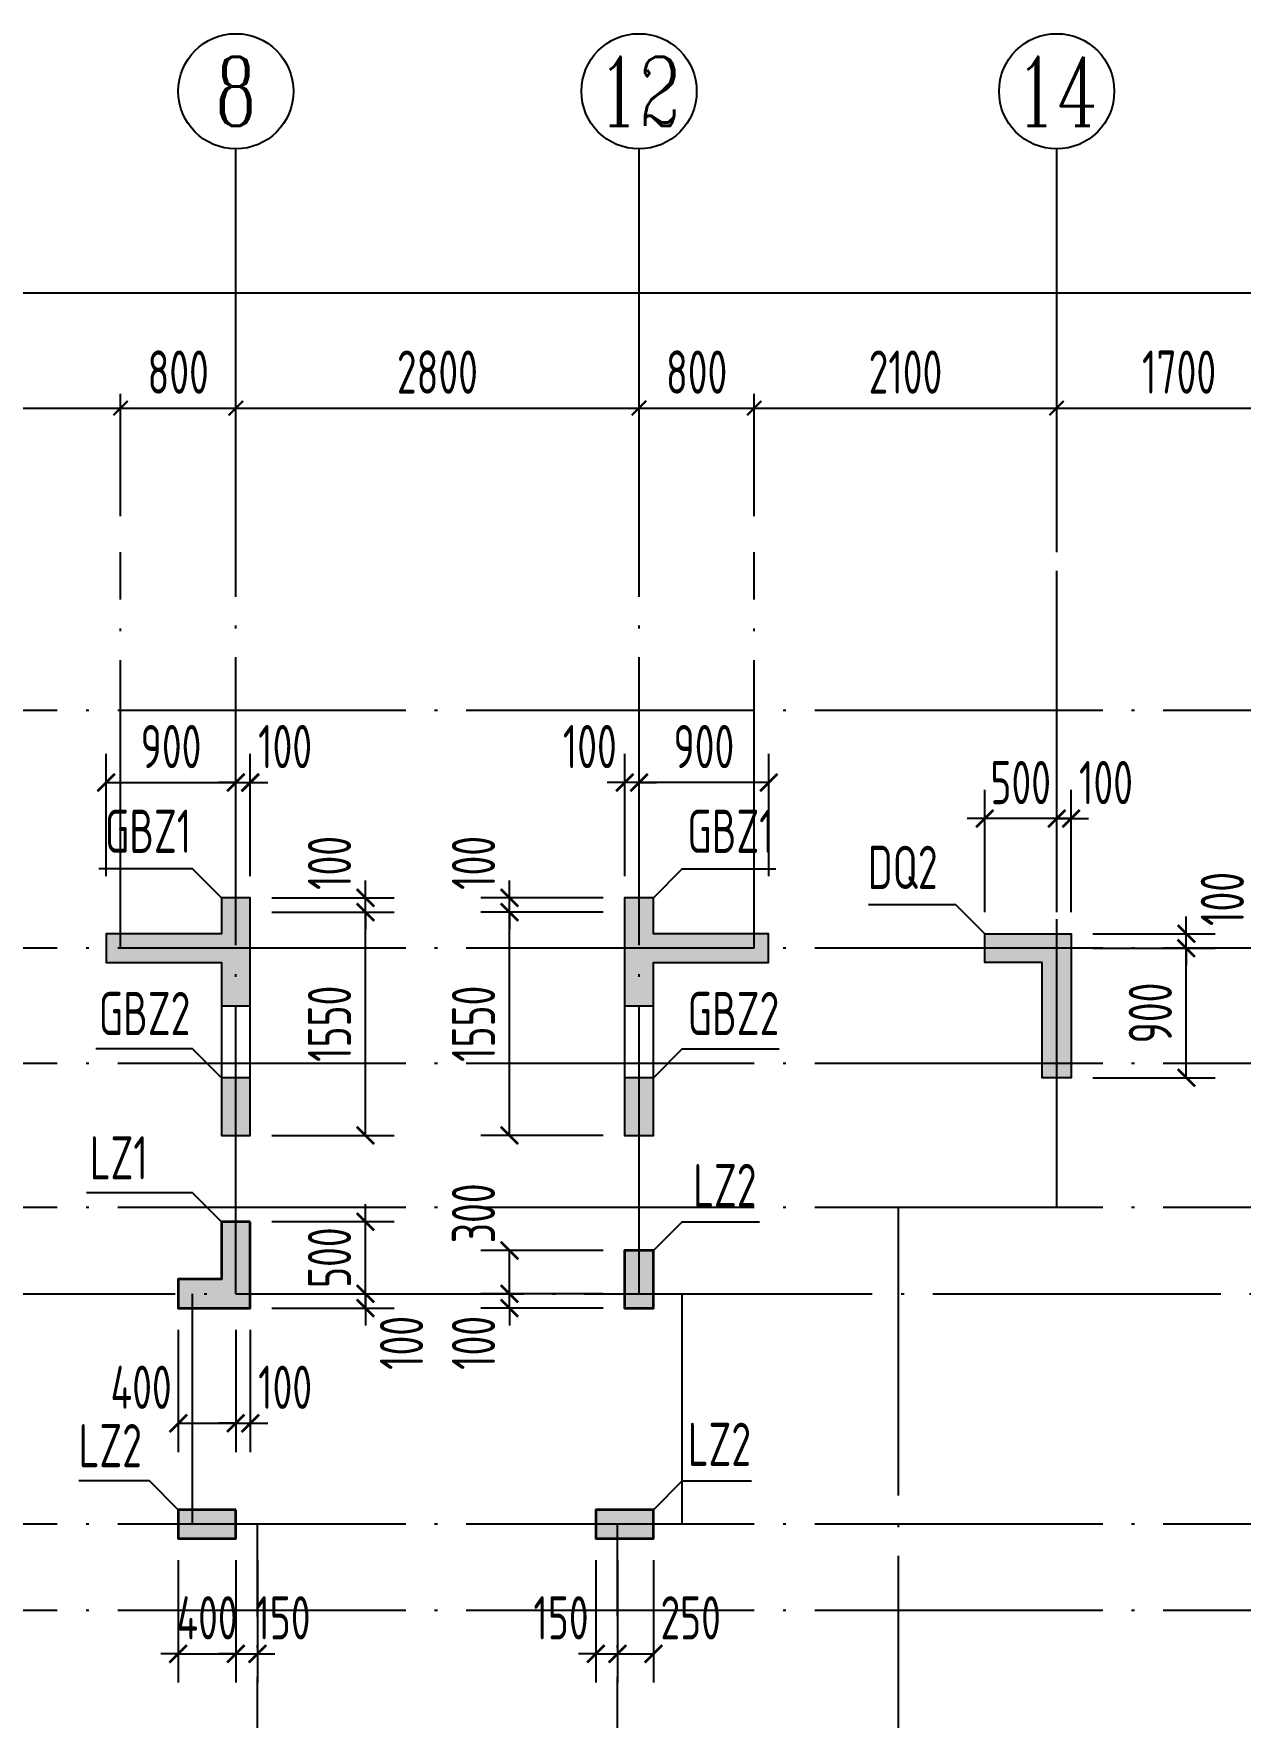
# Model space of a CAD drawing. Extents: x -668857 to 143095, y -247466 to 228182.
# Drawn here: x -317080 to -308701, y -70765 to -59074 of the extents above; entities that cross this region are included whole.
import ezdxf
from ezdxf.enums import TextEntityAlignment as Align

# ---------------------------------------------------------------- set-up
doc = ezdxf.new("R2010")
doc.units = 0
doc.header["$LTSCALE"] = 1000
doc.linetypes.add('DOTE', pattern=[2.42, 2, -0.2, 0.02, -0.2])
doc.layers.get('0').update_dxf_attribs({"linetype": 'CONTINUOUS'})
doc.layers.get('DEFPOINTS').update_dxf_attribs({"linetype": 'CONTINUOUS'})
for name, color, linetype in [('A-AXIS', 1, 'CONTINUOUS'), ('A-DOTE', 10, 'DOTE'), ('AXIS_NUM', 7, 'CONTINUOUS'), ('S-Q墙实线', 6, 'CONTINUOUS'), ('S-Q墙标注', 3, 'CONTINUOUS'), ('S-X详图填充', 252, 'CONTINUOUS'), ('S-X详图实线', 4, 'CONTINUOUS'), ('S-Y一般标注', 3, 'CONTINUOUS'), ('S-Z柱实线', 6, 'CONTINUOUS'), ('S-Z柱编号', 6, 'CONTINUOUS')]:
    doc.layers.add(name, color=color, linetype=linetype)
doc.styles.add('TSSD_Axis', font='complex.shx', dxfattribs={"width": 0.7, "bigfont": 'hztxt.shx'})
doc.styles.add('TSSD_DIMENSION', font='Tssdeng.shx', dxfattribs={"width": 0.7, "bigfont": 'tssdchn.shx'})
doc.styles.add('TSSD_REIN', font='tssdeng.shx', dxfattribs={"width": 0.7, "height": 300, "bigfont": 'tssdchn.shx'})
doc.styles.add('结构文字', font='zstxt.shx', dxfattribs={"width": 0.7, "bigfont": 'zshz.shx'})
doc.dimstyles.new('STRUCK', dxfattribs={"dimtxt": 400, "dimasz": 121, "dimexe": 200, "dimexo": 150, "dimgap": 115, "dimtad": 1, "dimdec": 0, "dimdsep": 46, "dimtxsty": '结构文字', "dimblk": 'ARCHTICK', "dimcen": 400, "dimclrd": 3, "dimclre": 3, "dimclrt": 7, "dimadec": 0, "dimazin": 0, "dimtfac": 1, "dimtdec": 0, "dimtix": 1, "dimtmove": 2, "dimatfit": 3, "dimldrblk": '_DIMX', "dimfxl": 0, "dimtolj": 1, "dimtzin": 0, "dimarcsym": 0})
doc.dimstyles.new('TSSD_100_100', dxfattribs={"dimtxt": 300, "dimasz": 100, "dimexe": 100, "dimexo": 250, "dimgap": 100, "dimtad": 1, "dimdec": 0, "dimzin": 0, "dimdsep": 46, "dimtxsty": 'TSSD_DIMENSION', "dimblk": 'ARCHTICK', "dimcen": 0, "dimdle": 100, "dimclrt": 7, "dimadec": 0, "dimazin": 0, "dimtfac": 1, "dimtdec": 0, "dimtix": 1, "dimtmove": 2, "dimatfit": 3, "dimldrblk": 'ARCHTICK', "dimfxl": 0, "dimtolj": 1, "dimtzin": 0, "dimarcsym": 0})

# ---------------------------------------------------------------- blocks, each defined once
blk = doc.blocks.new('ts_axno')
at = {"color": 0, "linetype": 'ByBlock', "lineweight": -2}
blk.add_circle((0, 0), 0.5, dxfattribs=at)
at = {"color": 0, "linetype": 'ByBlock', "lineweight": -2, "style": 'TSSD_Axis', "width": 0.7}
blk.add_attdef('A', text='', height=0.6, dxfattribs=at).set_placement((0, 0), align=Align.MIDDLE_CENTER)
blk = doc.blocks.new('_ArchTick')
at = {"color": 0, "linetype": 'ByBlock', "const_width": 0.15}
blk.add_lwpolyline([(-0.5, -0.5), (0.5, 0.5)], dxfattribs=at)
blk = doc.blocks.new('*D101')
at = {"layer": 'DEFPOINTS', "color": 0}
for p in [(14900, 19250), (12800, 18250), (14900, 18250)]:
    blk.add_point(p, dxfattribs=at)
at = {"layer": 'S-Y一般标注', "color": 0, "lineweight": -2}
for p, q in [((12800, 18500), (12800, 19350)), ((14900, 18500), (14900, 19350)), ((12700, 19250), (15000, 19250))]:
    blk.add_line(p, q, dxfattribs=at)
at = {"layer": 'S-Y一般标注', "color": 0, "lineweight": -2, "xscale": 100, "yscale": 100, "zscale": 100, "rotation": 180}
blk.add_blockref('_ArchTick', (12800, 19250), dxfattribs=at)
at = {"layer": 'S-Y一般标注', "color": 0, "lineweight": -2, "xscale": 100, "yscale": 100, "zscale": 100}
blk.add_blockref('_ArchTick', (14900, 19250), dxfattribs=at)
at = {"layer": 'S-Y一般标注', "color": 7, "insert": (13458, 19500), "char_height": 300, "attachment_point": 5, "style": 'TSSD_DIMENSION'}
blk.add_mtext('\\A1;2100', dxfattribs=at)
blk = doc.blocks.new('*D102')
at = {"layer": 'DEFPOINTS', "color": 0}
for p in [(18500, 19250), (15700, 18250), (18500, 18250)]:
    blk.add_point(p, dxfattribs=at)
at = {"layer": 'S-Y一般标注', "color": 0, "lineweight": -2}
for p, q in [((15700, 18500), (15700, 19350)), ((18500, 18500), (18500, 19350)), ((15600, 19250), (18600, 19250))]:
    blk.add_line(p, q, dxfattribs=at)
at = {"layer": 'S-Y一般标注', "color": 0, "lineweight": -2, "xscale": 100, "yscale": 100, "zscale": 100, "rotation": 180}
blk.add_blockref('_ArchTick', (15700, 19250), dxfattribs=at)
at = {"layer": 'S-Y一般标注', "color": 0, "lineweight": -2, "xscale": 100, "yscale": 100, "zscale": 100}
blk.add_blockref('_ArchTick', (18500, 19250), dxfattribs=at)
at = {"layer": 'S-Y一般标注', "color": 7, "insert": (17100, 19500), "char_height": 300, "attachment_point": 5, "style": 'TSSD_DIMENSION'}
blk.add_mtext('\\A1;2800', dxfattribs=at)
blk = doc.blocks.new('*D103')
at = {"layer": 'DEFPOINTS', "color": 0}
for p in [(19300, 19250), (18500, 18250), (19300, 18250)]:
    blk.add_point(p, dxfattribs=at)
at = {"layer": 'S-Y一般标注', "color": 0, "lineweight": -2}
for p, q in [((18500, 18500), (18500, 19350)), ((19300, 18500), (19300, 19350)), ((18400, 19250), (19400, 19250))]:
    blk.add_line(p, q, dxfattribs=at)
at = {"layer": 'S-Y一般标注', "color": 0, "lineweight": -2, "xscale": 100, "yscale": 100, "zscale": 100, "rotation": 180}
blk.add_blockref('_ArchTick', (18500, 19250), dxfattribs=at)
at = {"layer": 'S-Y一般标注', "color": 0, "lineweight": -2, "xscale": 100, "yscale": 100, "zscale": 100}
blk.add_blockref('_ArchTick', (19300, 19250), dxfattribs=at)
at = {"layer": 'S-Y一般标注', "color": 7, "insert": (18900, 19500), "char_height": 300, "attachment_point": 5, "style": 'TSSD_DIMENSION'}
blk.add_mtext('\\A1;800', dxfattribs=at)
blk = doc.blocks.new('*D104')
at = {"layer": 'DEFPOINTS', "color": 0}
for p in [(23100, 19250), (21400, 18250), (23100, 18250)]:
    blk.add_point(p, dxfattribs=at)
at = {"layer": 'S-Y一般标注', "color": 0, "lineweight": -2}
for p, q in [((21400, 18500), (21400, 19350)), ((23100, 18500), (23100, 19350)), ((21300, 19250), (23200, 19250))]:
    blk.add_line(p, q, dxfattribs=at)
at = {"layer": 'S-Y一般标注', "color": 0, "lineweight": -2, "xscale": 100, "yscale": 100, "zscale": 100, "rotation": 180}
blk.add_blockref('_ArchTick', (21400, 19250), dxfattribs=at)
at = {"layer": 'S-Y一般标注', "color": 0, "lineweight": -2, "xscale": 100, "yscale": 100, "zscale": 100}
blk.add_blockref('_ArchTick', (23100, 19250), dxfattribs=at)
at = {"layer": 'S-Y一般标注', "color": 7, "insert": (22250, 19500), "char_height": 300, "attachment_point": 5, "style": 'TSSD_DIMENSION'}
blk.add_mtext('\\A1;1700', dxfattribs=at)
blk = doc.blocks.new('*D119')
at = {"layer": 'DEFPOINTS', "color": 0}
for p in [(54600, 20050), (4600, 18250), (54600, 18250)]:
    blk.add_point(p, dxfattribs=at)
at = {"layer": 'S-Y一般标注', "color": 0, "lineweight": -2}
for p, q in [((4600, 18500), (4600, 20150)), ((54600, 18500), (54600, 20150)), ((4500, 20050), (54700, 20050))]:
    blk.add_line(p, q, dxfattribs=at)
at = {"layer": 'S-Y一般标注', "color": 0, "lineweight": -2, "xscale": 100, "yscale": 100, "zscale": 100, "rotation": 180}
blk.add_blockref('_ArchTick', (4600, 20050), dxfattribs=at)
at = {"layer": 'S-Y一般标注', "color": 0, "lineweight": -2, "xscale": 100, "yscale": 100, "zscale": 100}
blk.add_blockref('_ArchTick', (54600, 20050), dxfattribs=at)
at = {"layer": 'S-Y一般标注', "color": 7, "insert": (29600, 20300), "char_height": 300, "attachment_point": 5, "style": 'TSSD_DIMENSION'}
blk.add_mtext('\\A1;50000', dxfattribs=at)
blk = doc.blocks.new('*D130')
at = {"layer": 'DEFPOINTS', "color": 0}
for p in [(15700, 19250), (14900, 18250), (15700, 18250)]:
    blk.add_point(p, dxfattribs=at)
at = {"layer": 'S-Y一般标注', "color": 0, "lineweight": -2}
for p, q in [((14900, 18500), (14900, 19350)), ((15700, 18500), (15700, 19350)), ((14800, 19250), (15800, 19250))]:
    blk.add_line(p, q, dxfattribs=at)
at = {"layer": 'S-Y一般标注', "color": 0, "lineweight": -2, "xscale": 100, "yscale": 100, "zscale": 100, "rotation": 180}
blk.add_blockref('_ArchTick', (14900, 19250), dxfattribs=at)
at = {"layer": 'S-Y一般标注', "color": 0, "lineweight": -2, "xscale": 100, "yscale": 100, "zscale": 100}
blk.add_blockref('_ArchTick', (15700, 19250), dxfattribs=at)
at = {"layer": 'S-Y一般标注', "color": 7, "insert": (15300, 19500), "char_height": 300, "attachment_point": 5, "style": 'TSSD_DIMENSION'}
blk.add_mtext('\\A1;800', dxfattribs=at)
blk = doc.blocks.new('*D131')
at = {"layer": 'DEFPOINTS', "color": 0}
for p in [(21400, 19250), (19300, 18250), (21400, 18250)]:
    blk.add_point(p, dxfattribs=at)
at = {"layer": 'S-Y一般标注', "color": 0, "lineweight": -2}
for p, q in [((19300, 18500), (19300, 19350)), ((21400, 18500), (21400, 19350)), ((19200, 19250), (21500, 19250))]:
    blk.add_line(p, q, dxfattribs=at)
at = {"layer": 'S-Y一般标注', "color": 0, "lineweight": -2, "xscale": 100, "yscale": 100, "zscale": 100, "rotation": 180}
blk.add_blockref('_ArchTick', (19300, 19250), dxfattribs=at)
at = {"layer": 'S-Y一般标注', "color": 0, "lineweight": -2, "xscale": 100, "yscale": 100, "zscale": 100}
blk.add_blockref('_ArchTick', (21400, 19250), dxfattribs=at)
at = {"layer": 'S-Y一般标注', "color": 7, "insert": (20350, 19500), "char_height": 300, "attachment_point": 5, "style": 'TSSD_DIMENSION'}
blk.add_mtext('\\A1;2100', dxfattribs=at)
blk = doc.blocks.new('*D2000')
at = {"layer": 'DEFPOINTS', "color": 0}
for p in [(-315576, -67823), (-315576, -67923), (-314776, -67823)]:
    blk.add_point(p, dxfattribs=at)
at = {"layer": 'S-Q墙标注', "color": 3, "lineweight": -2}
for p, q in [((-314776, -67823), (-314776, -67702)), ((-315426, -67823), (-314576, -67823)), ((-315426, -67923), (-314576, -67923)), ((-314776, -67923), (-314776, -67823)), ((-314776, -67923), (-314776, -68044))]:
    blk.add_line(p, q, dxfattribs=at)
at = {"layer": 'S-Q墙标注', "color": 3, "lineweight": -2, "xscale": 121, "yscale": 121, "zscale": 121}
for p, rotation in [((-314776, -67823), 270), ((-314776, -67923), 90)]:
    blk.add_blockref('_ArchTick', p, dxfattribs=dict(at, rotation=rotation))
at = {"layer": 'S-Q墙标注', "color": 7, "insert": (-314526, -68165), "char_height": 300, "attachment_point": 5, "rotation": 90, "style": 'TSSD_REIN'}
blk.add_mtext('\\A1;100', dxfattribs=at)
blk = doc.blocks.new('_DIMX')
blk.add_line((-150, 0), (150, 0))
at = {"const_width": 50}
blk.add_lwpolyline([(-70, -70), (70, 70)], dxfattribs=at)
blk = doc.blocks.new('*D2001')
at = {"layer": 'DEFPOINTS', "color": 0}
for p in [(-315576, -67323), (-314776, -67323), (-315576, -67823)]:
    blk.add_point(p, dxfattribs=at)
at = {"layer": 'S-Q墙标注', "color": 3, "lineweight": -2}
for p, q in [((-314776, -67323), (-314776, -67202)), ((-315426, -67323), (-314576, -67323)), ((-314776, -67823), (-314776, -67323)), ((-315426, -67823), (-314576, -67823)), ((-314776, -67823), (-314776, -67944))]:
    blk.add_line(p, q, dxfattribs=at)
at = {"layer": 'S-Q墙标注', "color": 3, "lineweight": -2, "xscale": 121, "yscale": 121, "zscale": 121}
for p, rotation in [((-314776, -67323), 270), ((-314776, -67823), 90)]:
    blk.add_blockref('_ArchTick', p, dxfattribs=dict(at, rotation=rotation))
at = {"layer": 'S-Q墙标注', "color": 7, "insert": (-315026, -67573), "char_height": 300, "attachment_point": 5, "rotation": 90, "style": 'TSSD_REIN'}
blk.add_mtext('\\A1;500', dxfattribs=at)
blk = doc.blocks.new('*D2002')
at = {"layer": 'DEFPOINTS', "color": 0}
for p in [(-316076, -67923), (-315676, -67923), (-315676, -68723)]:
    blk.add_point(p, dxfattribs=at)
at = {"layer": 'S-Q墙标注', "color": 3, "lineweight": -2}
for p, q in [((-316076, -68073), (-316076, -68923)), ((-315676, -68073), (-315676, -68923)), ((-316076, -68723), (-315676, -68723))]:
    blk.add_line(p, q, dxfattribs=at)
at = {"layer": 'S-Q墙标注', "color": 3, "lineweight": -2, "xscale": 121, "yscale": 121, "zscale": 121, "rotation": 180}
blk.add_blockref('_ArchTick', (-316076, -68723), dxfattribs=at)
at = {"layer": 'S-Q墙标注', "color": 3, "lineweight": -2, "xscale": 121, "yscale": 121, "zscale": 121}
blk.add_blockref('_ArchTick', (-315676, -68723), dxfattribs=at)
at = {"layer": 'S-Q墙标注', "color": 7, "insert": (-316334, -68473), "char_height": 300, "attachment_point": 5, "style": 'TSSD_REIN'}
blk.add_mtext('\\A1;400', dxfattribs=at)
blk = doc.blocks.new('*D2003')
at = {"layer": 'DEFPOINTS', "color": 0}
for p in [(-315676, -67923), (-315576, -67923), (-315576, -68723)]:
    blk.add_point(p, dxfattribs=at)
at = {"layer": 'S-Q墙标注', "color": 3, "lineweight": -2}
for p, q in [((-315676, -68073), (-315676, -68923)), ((-315576, -68073), (-315576, -68923)), ((-315676, -68723), (-315797, -68723)), ((-315676, -68723), (-315576, -68723)), ((-315576, -68723), (-315455, -68723))]:
    blk.add_line(p, q, dxfattribs=at)
at = {"layer": 'S-Q墙标注', "color": 3, "lineweight": -2, "xscale": 121, "yscale": 121, "zscale": 121}
blk.add_blockref('_ArchTick', (-315676, -68723), dxfattribs=at)
at = {"layer": 'S-Q墙标注', "color": 3, "lineweight": -2, "xscale": 121, "yscale": 121, "zscale": 121, "rotation": 180}
blk.add_blockref('_ArchTick', (-315576, -68723), dxfattribs=at)
at = {"layer": 'S-Q墙标注', "color": 7, "insert": (-315334, -68473), "char_height": 300, "attachment_point": 5, "style": 'TSSD_REIN'}
blk.add_mtext('\\A1;100', dxfattribs=at)
blk = doc.blocks.new('*D2004')
at = {"layer": 'DEFPOINTS', "color": 0}
for p in [(-315576, -65174), (-314776, -65174), (-315576, -66724)]:
    blk.add_point(p, dxfattribs=at)
at = {"layer": 'S-Q墙标注', "color": 3, "lineweight": -2}
for p, q in [((-315426, -65174), (-314576, -65174)), ((-314776, -66724), (-314776, -65174)), ((-315426, -66724), (-314576, -66724))]:
    blk.add_line(p, q, dxfattribs=at)
at = {"layer": 'S-Q墙标注', "color": 3, "lineweight": -2, "xscale": 121, "yscale": 121, "zscale": 121}
for p, rotation in [((-314776, -65174), 90), ((-314776, -66724), 270)]:
    blk.add_blockref('_ArchTick', p, dxfattribs=dict(at, rotation=rotation))
at = {"layer": 'S-Q墙标注', "color": 7, "insert": (-315026, -65949), "char_height": 300, "attachment_point": 5, "rotation": 90, "style": 'TSSD_REIN'}
blk.add_mtext('\\A1;1550', dxfattribs=at)
blk = doc.blocks.new('*D2005')
at = {"layer": 'DEFPOINTS', "color": 0}
for p in [(-315576, -65074), (-314776, -65074), (-315576, -65174)]:
    blk.add_point(p, dxfattribs=at)
at = {"layer": 'S-Q墙标注', "color": 3, "lineweight": -2}
for p, q in [((-314776, -65074), (-314776, -64953)), ((-315426, -65074), (-314576, -65074)), ((-314776, -65174), (-314776, -65074)), ((-315426, -65174), (-314576, -65174)), ((-314776, -65174), (-314776, -65295))]:
    blk.add_line(p, q, dxfattribs=at)
at = {"layer": 'S-Q墙标注', "color": 3, "lineweight": -2, "xscale": 121, "yscale": 121, "zscale": 121}
for p, rotation in [((-314776, -65074), 270), ((-314776, -65174), 90)]:
    blk.add_blockref('_ArchTick', p, dxfattribs=dict(at, rotation=rotation))
at = {"layer": 'S-Q墙标注', "color": 7, "insert": (-315026, -64832), "char_height": 300, "attachment_point": 5, "rotation": 90, "style": 'TSSD_REIN'}
blk.add_mtext('\\A1;100', dxfattribs=at)
blk = doc.blocks.new('*D2006')
at = {"layer": 'DEFPOINTS', "color": 0}
for p in [(-315676, -64274), (-316576, -65074), (-315676, -65074)]:
    blk.add_point(p, dxfattribs=at)
at = {"layer": 'S-Q墙标注', "color": 3, "lineweight": -2}
for p, q in [((-316576, -64924), (-316576, -64074)), ((-315676, -64924), (-315676, -64074)), ((-316576, -64274), (-315676, -64274))]:
    blk.add_line(p, q, dxfattribs=at)
at = {"layer": 'S-Q墙标注', "color": 3, "lineweight": -2, "xscale": 121, "yscale": 121, "zscale": 121, "rotation": 180}
blk.add_blockref('_ArchTick', (-316576, -64274), dxfattribs=at)
at = {"layer": 'S-Q墙标注', "color": 3, "lineweight": -2, "xscale": 121, "yscale": 121, "zscale": 121}
blk.add_blockref('_ArchTick', (-315676, -64274), dxfattribs=at)
at = {"layer": 'S-Q墙标注', "color": 7, "insert": (-316126, -64024), "char_height": 300, "attachment_point": 5, "style": 'TSSD_REIN'}
blk.add_mtext('\\A1;900', dxfattribs=at)
blk = doc.blocks.new('*D2007')
at = {"layer": 'DEFPOINTS', "color": 0}
for p in [(-315576, -64274), (-315676, -65074), (-315576, -65074)]:
    blk.add_point(p, dxfattribs=at)
at = {"layer": 'S-Q墙标注', "color": 3, "lineweight": -2}
for p, q in [((-315676, -64924), (-315676, -64074)), ((-315576, -64924), (-315576, -64074)), ((-315676, -64274), (-315797, -64274)), ((-315676, -64274), (-315576, -64274)), ((-315576, -64274), (-315455, -64274))]:
    blk.add_line(p, q, dxfattribs=at)
at = {"layer": 'S-Q墙标注', "color": 3, "lineweight": -2, "xscale": 121, "yscale": 121, "zscale": 121}
blk.add_blockref('_ArchTick', (-315676, -64274), dxfattribs=at)
at = {"layer": 'S-Q墙标注', "color": 3, "lineweight": -2, "xscale": 121, "yscale": 121, "zscale": 121, "rotation": 180}
blk.add_blockref('_ArchTick', (-315576, -64274), dxfattribs=at)
at = {"layer": 'S-Q墙标注', "color": 7, "insert": (-315334, -64024), "char_height": 300, "attachment_point": 5, "style": 'TSSD_REIN'}
blk.add_mtext('\\A1;100', dxfattribs=at)
blk = doc.blocks.new('*D2013')
at = {"layer": 'DEFPOINTS', "color": 0}
for p in [(-313776, -67823), (-312976, -67823), (-312976, -67923)]:
    blk.add_point(p, dxfattribs=at)
at = {"layer": 'S-Q墙标注', "color": 3, "lineweight": -2}
for p, q in [((-313776, -67823), (-313776, -67702)), ((-313126, -67823), (-313976, -67823)), ((-313126, -67923), (-313976, -67923)), ((-313776, -67923), (-313776, -67823)), ((-313776, -67923), (-313776, -68044))]:
    blk.add_line(p, q, dxfattribs=at)
at = {"layer": 'S-Q墙标注', "color": 3, "lineweight": -2, "xscale": 121, "yscale": 121, "zscale": 121}
for p, rotation in [((-313776, -67823), 270), ((-313776, -67923), 90)]:
    blk.add_blockref('_ArchTick', p, dxfattribs=dict(at, rotation=rotation))
at = {"layer": 'S-Q墙标注', "color": 7, "insert": (-314026, -68165), "char_height": 300, "attachment_point": 5, "rotation": 90, "style": 'TSSD_REIN'}
blk.add_mtext('\\A1;100', dxfattribs=at)
blk = doc.blocks.new('*D2014')
at = {"layer": 'DEFPOINTS', "color": 0}
for p in [(-313776, -67523), (-312976, -67523), (-312976, -67823)]:
    blk.add_point(p, dxfattribs=at)
at = {"layer": 'S-Q墙标注', "color": 3, "lineweight": -2}
for p, q in [((-313126, -67523), (-313976, -67523)), ((-313776, -67823), (-313776, -67523)), ((-313126, -67823), (-313976, -67823))]:
    blk.add_line(p, q, dxfattribs=at)
at = {"layer": 'S-Q墙标注', "color": 3, "lineweight": -2, "xscale": 121, "yscale": 121, "zscale": 121}
for p, rotation in [((-313776, -67523), 90), ((-313776, -67823), 270)]:
    blk.add_blockref('_ArchTick', p, dxfattribs=dict(at, rotation=rotation))
at = {"layer": 'S-Q墙标注', "color": 7, "insert": (-314026, -67265), "char_height": 300, "attachment_point": 5, "rotation": 90, "style": 'TSSD_REIN'}
blk.add_mtext('\\A1;300', dxfattribs=at)
blk = doc.blocks.new('*D2015')
at = {"layer": 'DEFPOINTS', "color": 0}
for p in [(-313776, -65174), (-312976, -65174), (-312976, -66724)]:
    blk.add_point(p, dxfattribs=at)
at = {"layer": 'S-Q墙标注', "color": 3, "lineweight": -2}
for p, q in [((-313126, -65174), (-313976, -65174)), ((-313776, -66724), (-313776, -65174)), ((-313126, -66724), (-313976, -66724))]:
    blk.add_line(p, q, dxfattribs=at)
at = {"layer": 'S-Q墙标注', "color": 3, "lineweight": -2, "xscale": 121, "yscale": 121, "zscale": 121}
for p, rotation in [((-313776, -65174), 90), ((-313776, -66724), 270)]:
    blk.add_blockref('_ArchTick', p, dxfattribs=dict(at, rotation=rotation))
at = {"layer": 'S-Q墙标注', "color": 7, "insert": (-314026, -65949), "char_height": 300, "attachment_point": 5, "rotation": 90, "style": 'TSSD_REIN'}
blk.add_mtext('\\A1;1550', dxfattribs=at)
blk = doc.blocks.new('*D2016')
at = {"layer": 'DEFPOINTS', "color": 0}
for p in [(-313776, -65074), (-312976, -65074), (-312976, -65174)]:
    blk.add_point(p, dxfattribs=at)
at = {"layer": 'S-Q墙标注', "color": 3, "lineweight": -2}
for p, q in [((-313776, -65074), (-313776, -64953)), ((-313126, -65074), (-313976, -65074)), ((-313776, -65174), (-313776, -65074)), ((-313126, -65174), (-313976, -65174)), ((-313776, -65174), (-313776, -65295))]:
    blk.add_line(p, q, dxfattribs=at)
at = {"layer": 'S-Q墙标注', "color": 3, "lineweight": -2, "xscale": 121, "yscale": 121, "zscale": 121}
for p, rotation in [((-313776, -65074), 270), ((-313776, -65174), 90)]:
    blk.add_blockref('_ArchTick', p, dxfattribs=dict(at, rotation=rotation))
at = {"layer": 'S-Q墙标注', "color": 7, "insert": (-314026, -64832), "char_height": 300, "attachment_point": 5, "rotation": 90, "style": 'TSSD_REIN'}
blk.add_mtext('\\A1;100', dxfattribs=at)
blk = doc.blocks.new('*D2017')
at = {"layer": 'DEFPOINTS', "color": 0}
for p in [(-312876, -64274), (-312876, -65074), (-311976, -65074)]:
    blk.add_point(p, dxfattribs=at)
at = {"layer": 'S-Q墙标注', "color": 3, "lineweight": -2}
for p, q in [((-312876, -64924), (-312876, -64074)), ((-311976, -64924), (-311976, -64074)), ((-311976, -64274), (-312876, -64274))]:
    blk.add_line(p, q, dxfattribs=at)
at = {"layer": 'S-Q墙标注', "color": 3, "lineweight": -2, "xscale": 121, "yscale": 121, "zscale": 121, "rotation": 180}
blk.add_blockref('_ArchTick', (-312876, -64274), dxfattribs=at)
at = {"layer": 'S-Q墙标注', "color": 3, "lineweight": -2, "xscale": 121, "yscale": 121, "zscale": 121}
blk.add_blockref('_ArchTick', (-311976, -64274), dxfattribs=at)
at = {"layer": 'S-Q墙标注', "color": 7, "insert": (-312426, -64024), "char_height": 300, "attachment_point": 5, "style": 'TSSD_REIN'}
blk.add_mtext('\\A1;900', dxfattribs=at)
blk = doc.blocks.new('*D2018')
at = {"layer": 'DEFPOINTS', "color": 0}
for p in [(-312976, -64274), (-312976, -65074), (-312876, -65074)]:
    blk.add_point(p, dxfattribs=at)
at = {"layer": 'S-Q墙标注', "color": 3, "lineweight": -2}
for p, q in [((-312976, -64924), (-312976, -64074)), ((-312876, -64924), (-312876, -64074)), ((-312976, -64274), (-313097, -64274)), ((-312876, -64274), (-312976, -64274)), ((-312876, -64274), (-312755, -64274))]:
    blk.add_line(p, q, dxfattribs=at)
at = {"layer": 'S-Q墙标注', "color": 3, "lineweight": -2, "xscale": 121, "yscale": 121, "zscale": 121}
blk.add_blockref('_ArchTick', (-312976, -64274), dxfattribs=at)
at = {"layer": 'S-Q墙标注', "color": 3, "lineweight": -2, "xscale": 121, "yscale": 121, "zscale": 121, "rotation": 180}
blk.add_blockref('_ArchTick', (-312876, -64274), dxfattribs=at)
at = {"layer": 'S-Q墙标注', "color": 7, "insert": (-313218, -64024), "char_height": 300, "attachment_point": 5, "style": 'TSSD_REIN'}
blk.add_mtext('\\A1;100', dxfattribs=at)
blk = doc.blocks.new('*D2021')
at = {"layer": 'DEFPOINTS', "color": 0}
for p in [(-316076, -69524), (-315676, -69524), (-315676, -70324)]:
    blk.add_point(p, dxfattribs=at)
at = {"layer": 'S-Q墙标注', "color": 3, "lineweight": -2}
for p, q in [((-316076, -69674), (-316076, -70524)), ((-315676, -69674), (-315676, -70524)), ((-316076, -70324), (-316197, -70324)), ((-316076, -70324), (-315676, -70324)), ((-315676, -70324), (-315555, -70324))]:
    blk.add_line(p, q, dxfattribs=at)
at = {"layer": 'S-Q墙标注', "color": 3, "lineweight": -2, "xscale": 121, "yscale": 121, "zscale": 121}
blk.add_blockref('_ArchTick', (-316076, -70324), dxfattribs=at)
at = {"layer": 'S-Q墙标注', "color": 3, "lineweight": -2, "xscale": 121, "yscale": 121, "zscale": 121, "rotation": 180}
blk.add_blockref('_ArchTick', (-315676, -70324), dxfattribs=at)
at = {"layer": 'S-Q墙标注', "color": 7, "insert": (-315876, -70074), "char_height": 300, "attachment_point": 5, "style": 'TSSD_REIN'}
blk.add_mtext('\\A1;400', dxfattribs=at)
blk = doc.blocks.new('*D2022')
at = {"layer": 'DEFPOINTS', "color": 0}
for p in [(-315676, -69524), (-315526, -69524), (-315526, -70324)]:
    blk.add_point(p, dxfattribs=at)
at = {"layer": 'S-Q墙标注', "color": 3, "lineweight": -2}
for p, q in [((-315676, -69674), (-315676, -70524)), ((-315526, -69674), (-315526, -70524)), ((-315676, -70324), (-315797, -70324)), ((-315676, -70324), (-315526, -70324)), ((-315526, -70324), (-315405, -70324))]:
    blk.add_line(p, q, dxfattribs=at)
at = {"layer": 'S-Q墙标注', "color": 3, "lineweight": -2, "xscale": 121, "yscale": 121, "zscale": 121}
blk.add_blockref('_ArchTick', (-315676, -70324), dxfattribs=at)
at = {"layer": 'S-Q墙标注', "color": 3, "lineweight": -2, "xscale": 121, "yscale": 121, "zscale": 121, "rotation": 180}
blk.add_blockref('_ArchTick', (-315526, -70324), dxfattribs=at)
at = {"layer": 'S-Q墙标注', "color": 7, "insert": (-315349, -70074), "char_height": 300, "attachment_point": 5, "style": 'TSSD_REIN'}
blk.add_mtext('\\A1;150', dxfattribs=at)
blk = doc.blocks.new('*D2023')
at = {"layer": 'DEFPOINTS', "color": 0}
for p in [(-313176, -69524), (-313026, -69524), (-313026, -70324)]:
    blk.add_point(p, dxfattribs=at)
at = {"layer": 'S-Q墙标注', "color": 3, "lineweight": -2}
for p, q in [((-313176, -69674), (-313176, -70524)), ((-313026, -69674), (-313026, -70524)), ((-313176, -70324), (-313297, -70324)), ((-313176, -70324), (-313026, -70324)), ((-313026, -70324), (-312905, -70324))]:
    blk.add_line(p, q, dxfattribs=at)
at = {"layer": 'S-Q墙标注', "color": 3, "lineweight": -2, "xscale": 121, "yscale": 121, "zscale": 121}
blk.add_blockref('_ArchTick', (-313176, -70324), dxfattribs=at)
at = {"layer": 'S-Q墙标注', "color": 3, "lineweight": -2, "xscale": 121, "yscale": 121, "zscale": 121, "rotation": 180}
blk.add_blockref('_ArchTick', (-313026, -70324), dxfattribs=at)
at = {"layer": 'S-Q墙标注', "color": 7, "insert": (-313418, -70074), "char_height": 300, "attachment_point": 5, "style": 'TSSD_REIN'}
blk.add_mtext('\\A1;150', dxfattribs=at)
blk = doc.blocks.new('*D2024')
at = {"layer": 'DEFPOINTS', "color": 0}
for p in [(-313026, -69524), (-312776, -69524), (-312776, -70324)]:
    blk.add_point(p, dxfattribs=at)
at = {"layer": 'S-Q墙标注', "color": 3, "lineweight": -2}
for p, q in [((-313026, -69674), (-313026, -70524)), ((-312776, -69674), (-312776, -70524)), ((-313026, -70324), (-312776, -70324))]:
    blk.add_line(p, q, dxfattribs=at)
at = {"layer": 'S-Q墙标注', "color": 3, "lineweight": -2, "xscale": 121, "yscale": 121, "zscale": 121, "rotation": 180}
blk.add_blockref('_ArchTick', (-313026, -70324), dxfattribs=at)
at = {"layer": 'S-Q墙标注', "color": 3, "lineweight": -2, "xscale": 121, "yscale": 121, "zscale": 121}
blk.add_blockref('_ArchTick', (-312776, -70324), dxfattribs=at)
at = {"layer": 'S-Q墙标注', "color": 7, "insert": (-312518, -70074), "char_height": 300, "attachment_point": 5, "style": 'TSSD_REIN'}
blk.add_mtext('\\A1;250', dxfattribs=at)
blk = doc.blocks.new('*D1979')
at = {"layer": 'DEFPOINTS', "color": 0}
for p in [(-309876, -65424), (-309076, -65424), (-309876, -66324)]:
    blk.add_point(p, dxfattribs=at)
at = {"layer": 'S-Q墙标注', "color": 3, "lineweight": -2}
for p, q in [((-309726, -65424), (-308876, -65424)), ((-309076, -66324), (-309076, -65424)), ((-309726, -66324), (-308876, -66324))]:
    blk.add_line(p, q, dxfattribs=at)
at = {"layer": 'S-Q墙标注', "color": 3, "lineweight": -2, "xscale": 121, "yscale": 121, "zscale": 121}
for p, rotation in [((-309076, -65424), 90), ((-309076, -66324), 270)]:
    blk.add_blockref('_ArchTick', p, dxfattribs=dict(at, rotation=rotation))
at = {"layer": 'S-Q墙标注', "color": 7, "insert": (-309326, -65874), "char_height": 300, "attachment_point": 5, "rotation": 90, "style": 'TSSD_REIN'}
blk.add_mtext('\\A1;900', dxfattribs=at)
blk = doc.blocks.new('*D1980')
at = {"layer": 'DEFPOINTS', "color": 0}
for p in [(-309876, -65324), (-309076, -65324), (-309876, -65424)]:
    blk.add_point(p, dxfattribs=at)
at = {"layer": 'S-Q墙标注', "color": 3, "lineweight": -2}
for p, q in [((-309076, -65324), (-309076, -65203)), ((-309726, -65324), (-308876, -65324)), ((-309076, -65424), (-309076, -65324)), ((-309726, -65424), (-308876, -65424)), ((-309076, -65424), (-309076, -65545))]:
    blk.add_line(p, q, dxfattribs=at)
at = {"layer": 'S-Q墙标注', "color": 3, "lineweight": -2, "xscale": 121, "yscale": 121, "zscale": 121}
for p, rotation in [((-309076, -65324), 270), ((-309076, -65424), 90)]:
    blk.add_blockref('_ArchTick', p, dxfattribs=dict(at, rotation=rotation))
at = {"layer": 'S-Q墙标注', "color": 7, "insert": (-308826, -65082), "char_height": 300, "attachment_point": 5, "rotation": 90, "style": 'TSSD_REIN'}
blk.add_mtext('\\A1;100', dxfattribs=at)
blk = doc.blocks.new('*D1981')
at = {"layer": 'DEFPOINTS', "color": 0}
for p in [(-309976, -64524), (-309976, -65324), (-309876, -65324)]:
    blk.add_point(p, dxfattribs=at)
at = {"layer": 'S-Q墙标注', "color": 3, "lineweight": -2}
for p, q in [((-309976, -65174), (-309976, -64324)), ((-309876, -65174), (-309876, -64324)), ((-309976, -64524), (-310097, -64524)), ((-309876, -64524), (-309976, -64524)), ((-309876, -64524), (-309755, -64524))]:
    blk.add_line(p, q, dxfattribs=at)
at = {"layer": 'S-Q墙标注', "color": 3, "lineweight": -2, "xscale": 121, "yscale": 121, "zscale": 121}
blk.add_blockref('_ArchTick', (-309976, -64524), dxfattribs=at)
at = {"layer": 'S-Q墙标注', "color": 3, "lineweight": -2, "xscale": 121, "yscale": 121, "zscale": 121, "rotation": 180}
blk.add_blockref('_ArchTick', (-309876, -64524), dxfattribs=at)
at = {"layer": 'S-Q墙标注', "color": 7, "insert": (-309634, -64274), "char_height": 300, "attachment_point": 5, "style": 'TSSD_REIN'}
blk.add_mtext('\\A1;100', dxfattribs=at)
blk = doc.blocks.new('*D1982')
at = {"layer": 'DEFPOINTS', "color": 0}
for p in [(-310476, -64524), (-310476, -65324), (-309976, -65324)]:
    blk.add_point(p, dxfattribs=at)
at = {"layer": 'S-Q墙标注', "color": 3, "lineweight": -2}
for p, q in [((-310476, -65174), (-310476, -64324)), ((-309976, -65174), (-309976, -64324)), ((-310476, -64524), (-310597, -64524)), ((-309976, -64524), (-310476, -64524)), ((-309976, -64524), (-309855, -64524))]:
    blk.add_line(p, q, dxfattribs=at)
at = {"layer": 'S-Q墙标注', "color": 3, "lineweight": -2, "xscale": 121, "yscale": 121, "zscale": 121}
blk.add_blockref('_ArchTick', (-310476, -64524), dxfattribs=at)
at = {"layer": 'S-Q墙标注', "color": 3, "lineweight": -2, "xscale": 121, "yscale": 121, "zscale": 121, "rotation": 180}
blk.add_blockref('_ArchTick', (-309976, -64524), dxfattribs=at)
at = {"layer": 'S-Q墙标注', "color": 7, "insert": (-310226, -64274), "char_height": 300, "attachment_point": 5, "style": 'TSSD_REIN'}
blk.add_mtext('\\A1;500', dxfattribs=at)
blk = doc.blocks.new('20210726.16395156')
at = {"layer": 'A-AXIS'}
for p, q in [((15700, 18249.9), (15700, 21049.9)), ((18500, 18249.9), (18500, 21049.9)), ((21400, 18249.9), (21400, 21049.9))]:
    blk.add_line(p, q, dxfattribs=at)
at = {"layer": 'A-DOTE'}
for p, q in [((14900, 15500), (14900, 18249.9)), ((15700, 13100.3), (15700, 18249.9)), ((18500, 13100.3), (18500, 18249.9)), ((19300, 15500), (19300, 18249.9)), ((21400, 13700), (21400, 18249.9)), ((55600, 17150), (3600, 17150)), ((55600, 15500), (3600, 15500)), ((55600, 14700), (3600, 14700)), ((55600, 13700), (3600, 13700)), ((20299.8, 13700), (20300, 3600)), ((3600, 13100.3), (55600, 13100.3)), ((15400, 11500), (15400, 13100)), ((18800, 11500), (18800, 13100)), ((55600, 11500), (3600, 11500)), ((15850, 3600), (15850, 11500)), ((18350, 3600.1), (18350, 11500)), ((55600, 10900), (3600, 10900))]:
    blk.add_line(p, q, dxfattribs=at)
at = {"layer": 'A-AXIS'}
ref = blk.add_blockref('ts_axno', (15700, 21449.9), dxfattribs=dict(at, xscale=800, yscale=800, zscale=800))
ref.add_attrib('6', '8', dxfattribs={"layer": 'AXIS_NUM', "height": 480, "style": 'TSSD_Axis', "width": 0.7}).set_placement((15700, 21449.9), align=Align.MIDDLE_CENTER)
ref = blk.add_blockref('ts_axno', (18500, 21449.9), dxfattribs=dict(at, xscale=800, yscale=800, zscale=800))
ref.add_attrib('7', '12', dxfattribs={"layer": 'AXIS_NUM', "height": 480, "style": 'TSSD_Axis', "width": 0.7}).set_placement((18500, 21449.9), align=Align.MIDDLE_CENTER)
ref = blk.add_blockref('ts_axno', (21400, 21449.9), dxfattribs=dict(at, xscale=800, yscale=800, zscale=800))
ref.add_attrib('8', '14', dxfattribs={"layer": 'AXIS_NUM', "height": 480, "style": 'TSSD_Axis', "width": 0.7}).set_placement((21400, 21449.9), align=Align.MIDDLE_CENTER)
at = {"layer": 'S-Y一般标注'}
for base, p1, p2, picture, middle in [((54600, 20049.9), (4600, 18249.9), (54600, 18249.9), '*D119', (29600, 20299.9)), ((15700, 19249.9), (14900, 18249.9), (15700, 18249.9), '*D130', (15300, 19499.9)), ((18500, 19249.9), (15700, 18249.9), (18500, 18249.9), '*D102', (17100, 19499.9)), ((19300, 19249.9), (18500, 18249.9), (19300, 18249.9), '*D103', (18900, 19499.9)), ((21400, 19249.9), (19300, 18249.9), (21400, 18249.9), '*D131', (20350, 19499.9)), ((23100, 19249.9), (21400, 18249.9), (23100, 18249.9), '*D104', (22250, 19499.9))]:
    dim = blk.add_linear_dim(base=base, p1=p1, p2=p2, dimstyle='TSSD_100_100', dxfattribs=at)
    dim.commit()
    dim.dimension.update_dxf_attribs({"geometry": picture, "text_midpoint": middle})
dim = blk.add_linear_dim(base=(14900, 19249.9), p1=(12800, 18249.9), p2=(14900, 18249.9), dimstyle='TSSD_100_100', dxfattribs=at)
dim.commit()
dim.dimension.update_dxf_attribs({"geometry": '*D101', "text_midpoint": (13458.1, 19499.9), "dimtype": 160})

msp = doc.modelspace()

# ---------------------------------------------------------------- hatches: boundary and pattern name
at = {"layer": 'S-X详图填充'}
h = msp.add_hatch(color=256, dxfattribs=at)
h.dxf.hatch_style = 1
h.paths.add_polyline_path([(-315776.34, -65823.57), (-315576.34, -65823.57), (-315576.34, -65073.57), (-315776.34, -65073.57), (-315776.34, -65323.57), (-316576.48, -65323.57), (-316576.48, -65523.57), (-315776.34, -65523.57)])
h = msp.add_hatch(color=256, dxfattribs=at)
h.dxf.hatch_style = 1
h.paths.add_polyline_path([(-312976.34, -65823.57), (-312776.34, -65823.57), (-312776.34, -65523.57), (-311976.71, -65523.57), (-311976.71, -65323.57), (-312776.34, -65323.57), (-312776.34, -65073.57), (-312976.34, -65073.57)])
h = msp.add_hatch(color=256, dxfattribs=at)
h.dxf.hatch_style = 1
h.paths.add_polyline_path([(-310076.34, -65523.57), (-310476.26, -65523.57), (-310476.26, -65323.57), (-309876.34, -65323.57), (-309876.34, -66323.57), (-310076.34, -66323.57)])
h = msp.add_hatch(color=256, dxfattribs=at)
h.dxf.hatch_style = 1
h.paths.add_polyline_path([(-315576.34, -66323.57), (-315776.34, -66323.57), (-315776.34, -66723.57), (-315576.34, -66723.57)])
h = msp.add_hatch(color=256, dxfattribs=at)
h.dxf.hatch_style = 1
h.paths.add_polyline_path([(-312776.34, -66323.57), (-312976.34, -66323.57), (-312976.34, -66723.57), (-312776.34, -66723.57)])
h = msp.add_hatch(color=256, dxfattribs=at)
h.dxf.hatch_style = 1
h.paths.add_polyline_path([(-315576.34, -67323.3), (-315776.34, -67323.3), (-315776.34, -67723.3), (-316076.34, -67723.3), (-316076.34, -67923.3), (-315576.34, -67923.3)])
h = msp.add_hatch(color=256, dxfattribs=at)
h.dxf.hatch_style = 1
h.paths.add_polyline_path([(-312776.34, -67523.3), (-312976.34, -67523.3), (-312976.34, -67923.3), (-312776.34, -67923.3)])
h = msp.add_hatch(color=256, dxfattribs=at)
h.dxf.hatch_style = 1
h.paths.add_polyline_path([(-315676.41, -69323.57), (-316076.41, -69323.57), (-316076.41, -69523.57), (-315676.41, -69523.57)])
h = msp.add_hatch(color=256, dxfattribs=at)
h.dxf.hatch_style = 1
h.paths.add_polyline_path([(-312776.34, -69323.57), (-313176.34, -69323.57), (-313176.34, -69523.57), (-312776.34, -69523.57)])

# ---------------------------------------------------------------- linework, layer by layer
at = {"layer": 'S-Q墙实线'}
msp.add_lwpolyline([(-315576.34, -65423.57), (-315576.34, -65073.57), (-315776.34, -65073.57), (-315776.34, -65323.57), (-316576.46, -65323.57), (-316576.46, -65523.57), (-315776.34, -65523.57), (-315776.34, -66723.57), (-315576.34, -66723.57), (-315576.34, -65423.57)], dxfattribs=at)
for points in [[(-312976.34, -65423.57), (-312976.34, -66723.57), (-312776.34, -66723.57), (-312776.34, -65523.57), (-311976.71, -65523.57), (-311976.71, -65323.57), (-312776.34, -65323.57), (-312776.34, -65073.57), (-312976.34, -65073.57)], [(-310076.34, -65523.57), (-310476.26, -65523.57), (-310476.26, -65323.57), (-309876.34, -65323.57), (-309876.34, -66323.57), (-310076.34, -66323.57)]]:
    msp.add_lwpolyline(points, close=True, dxfattribs=at)
at = {"layer": 'S-X详图实线'}
for points in [[(-315776.34, -65823.57), (-315576.34, -65823.57), (-315576.34, -65073.57), (-315776.34, -65073.57), (-315776.34, -65323.57), (-316576.46, -65323.57), (-316576.46, -65523.57), (-315776.34, -65523.57), (-315776.34, -65823.57)], [(-312976.34, -65823.57), (-312776.34, -65823.57), (-312776.34, -65523.57), (-311976.71, -65523.57), (-311976.71, -65323.57), (-312776.34, -65323.57), (-312776.34, -65073.57), (-312976.34, -65073.57), (-312976.34, -65823.57)], [(-310076.34, -65523.57), (-310476.26, -65523.57), (-310476.26, -65323.57), (-309876.34, -65323.57), (-309876.34, -66323.57), (-310076.34, -66323.57), (-310076.34, -65523.57)], [(-315576.34, -66323.57), (-315776.34, -66323.57), (-315776.34, -66723.57), (-315576.34, -66723.57), (-315576.34, -66323.57)], [(-312776.34, -66323.57), (-312976.34, -66323.57), (-312976.34, -66723.57), (-312776.34, -66723.57), (-312776.34, -66323.57)], [(-315576.34, -67323.3), (-315776.34, -67323.3), (-315776.34, -67723.3), (-316076.34, -67723.3), (-316076.34, -67923.3), (-315576.34, -67923.3), (-315576.34, -67323.3)], [(-312776.34, -67523.3), (-312976.34, -67523.3), (-312976.34, -67923.3), (-312776.34, -67923.3), (-312776.34, -67523.3)], [(-315676.41, -69323.57), (-316076.41, -69323.57), (-316076.41, -69523.57), (-315676.41, -69523.57), (-315676.41, -69323.57)], [(-312776.34, -69323.57), (-313176.34, -69323.57), (-313176.34, -69523.57), (-312776.34, -69523.57), (-312776.34, -69323.57)]]:
    msp.add_lwpolyline(points, close=True, dxfattribs=at)
at = {"layer": 'S-Z柱实线', "lineweight": 35}
for points in [[(-315576.34, -67323.3), (-315776.34, -67323.3), (-315776.34, -67723.3), (-316076.34, -67723.3), (-316076.34, -67923.3), (-315576.34, -67923.3)], [(-312776.34, -67523.3), (-312976.34, -67523.3), (-312976.34, -67923.3), (-312776.34, -67923.3)], [(-315676.41, -69323.57), (-316076.41, -69323.57), (-316076.41, -69523.57), (-315676.41, -69523.57)], [(-312776.34, -69323.57), (-313176.34, -69323.57), (-313176.34, -69523.57), (-312776.34, -69523.57)]]:
    msp.add_lwpolyline(points, close=True, dxfattribs=at)
at = {"layer": 'S-Z柱编号', "color": 7}
for points in [[(-315776.34, -65073.57), (-315976.34, -64873.57), (-316627.09, -64873.57)], [(-312776.34, -65073.57), (-312576.34, -64873.57), (-311925.59, -64873.57)], [(-310476.26, -65323.57), (-310676.26, -65123.57), (-311282.05, -65123.57)], [(-315776.34, -66323.57), (-315976.34, -66123.57), (-316648.42, -66123.57)], [(-312776.34, -66323.57), (-312576.34, -66123.57), (-311904.26, -66123.57)], [(-315776.34, -67323.3), (-315976.34, -67123.3), (-316713.52, -67123.3)], [(-312776.34, -67523.3), (-312576.34, -67323.3), (-312040.73, -67323.3)], [(-316076.41, -69323.57), (-316276.41, -69123.57), (-316766.37, -69123.57)], [(-312776.34, -69323.57), (-312576.34, -69123.57), (-312094.55, -69123.57)]]:
    msp.add_lwpolyline(points, dxfattribs=at)

# ---------------------------------------------------------------- block references
at = {"layer": 'A-DOTE'}
msp.add_blockref('20210726.16395156', (-331376.34, -80923.62), dxfattribs=at)

# ---------------------------------------------------------------- texts
at = {"layer": 'S-Z柱编号', "color": 7, "style": 'TSSD_REIN', "width": 0.7}
for s, p in [('GBZ1', (-316585.18, -64852.01)), ('GBZ1', (-312540.96, -64852.01)), ('DQ2', (-311287.54, -65102.74)), ('GBZ2', (-316628.05, -66117.38)), ('GBZ2', (-312538.47, -66117.38)), ('LZ1', (-316690.19, -67119.44)), ('LZ2', (-312500.17, -67311.78)), ('LZ2', (-316767.8, -69118.04)), ('LZ2', (-312538.01, -69108.93))]:
    msp.add_text(s, height=300, dxfattribs=at).set_placement(p, align=Align.BOTTOM_LEFT)

# ---------------------------------------------------------------- dimensions: what is measured, and where the dimension line sits
at = {"layer": 'S-Q墙标注'}
for base, p1, p2, picture, middle in [((-315676.35, -64273.57), (-316576.46, -65073.57), (-315676.35, -65073.57), '*D2006', (-316126.41, -64023.57)), ((-315676.41, -70323.57), (-316076.34, -69523.57), (-315676.41, -69523.57), '*D2021', (-315876.37, -70073.57))]:
    dim = msp.add_linear_dim(base=base, p1=p1, p2=p2, dimstyle='STRUCK', override={"dimtxt": 300, "dimgap": 100, "dimtxsty": 'TSSD_REIN'}, dxfattribs=at)
    dim.commit()
    dim.dimension.update_dxf_attribs({"geometry": picture, "text_midpoint": middle})
for base, p1, p2, picture, middle in [((-315576.34, -64273.57), (-315676.35, -65073.57), (-315576.34, -65073.57), '*D2007', (-315334.42, -64023.57)), ((-315676.34, -68723.3), (-316076.34, -67923.3), (-315676.34, -67923.3), '*D2002', (-316334.42, -68473.3)), ((-315576.34, -68723.3), (-315676.34, -67923.3), (-315576.34, -67923.3), '*D2003', (-315334.42, -68473.3)), ((-315526.34, -70323.57), (-315676.41, -69523.57), (-315526.34, -69523.57), '*D2022', (-315349.03, -70073.57)), ((-313026.34, -70323.57), (-313176.34, -69523.57), (-313026.34, -69523.57), '*D2023', (-313418.26, -70073.57)), ((-312776.34, -70323.57), (-313026.34, -69523.57), (-312776.34, -69523.57), '*D2024', (-312518.26, -70073.57))]:
    dim = msp.add_linear_dim(base=base, p1=p1, p2=p2, dimstyle='STRUCK', override={"dimtxt": 300, "dimgap": 100, "dimtxsty": 'TSSD_REIN'}, dxfattribs=at)
    dim.commit()
    dim.dimension.update_dxf_attribs({"geometry": picture, "text_midpoint": middle, "dimtype": 160})
for base, p1, p2, angle, picture, middle in [((-312976.34, -64273.57), (-312876.33, -65073.57), (-312976.34, -65073.57), 180, '*D2018', (-313218.26, -64023.57)), ((-309976.34, -64523.57), (-309876.34, -65323.57), (-309976.34, -65323.57), 180, '*D1981', (-309634.42, -64273.57)), ((-314776.34, -65073.57), (-315576.34, -65173.57), (-315576.34, -65073.57), 90, '*D2005', (-315026.34, -64831.65)), ((-313776.34, -65073.57), (-312976.34, -65173.57), (-312976.34, -65073.57), 90, '*D2016', (-314026.34, -64831.65)), ((-309076.34, -65323.57), (-309876.34, -65423.57), (-309876.34, -65323.57), 90, '*D1980', (-308826.34, -65081.65)), ((-313776.34, -67523.3), (-312976.34, -67823.3), (-312976.34, -67523.3), 90, '*D2014', (-314026.34, -67265.23)), ((-314776.34, -67823.3), (-315576.34, -67923.3), (-315576.34, -67823.3), 90, '*D2000', (-314526.34, -68165.23)), ((-313776.34, -67823.3), (-312976.34, -67923.3), (-312976.34, -67823.3), 90, '*D2013', (-314026.34, -68165.23))]:
    dim = msp.add_linear_dim(base=base, p1=p1, p2=p2, angle=angle, dimstyle='STRUCK', override={"dimtxt": 300, "dimgap": 100, "dimtxsty": 'TSSD_REIN'}, dxfattribs=at)
    dim.commit()
    dim.dimension.update_dxf_attribs({"geometry": picture, "text_midpoint": middle, "dimtype": 160})
for base, p1, p2, angle, picture, middle in [((-312876.33, -64273.57), (-311976.22, -65073.57), (-312876.33, -65073.57), 180, '*D2017', (-312426.27, -64023.57)), ((-310476.26, -64523.57), (-309976.34, -65323.57), (-310476.26, -65323.57), 180, '*D1982', (-310226.3, -64273.57)), ((-314776.34, -65173.57), (-315576.34, -66723.57), (-315576.34, -65173.57), 90, '*D2004', (-315026.34, -65948.57)), ((-313776.34, -65173.57), (-312976.34, -66723.57), (-312976.34, -65173.57), 90, '*D2015', (-314026.34, -65948.57)), ((-309076.34, -65423.57), (-309876.34, -66323.57), (-309876.34, -65423.57), 90, '*D1979', (-309326.34, -65873.57)), ((-314776.34, -67323.3), (-315576.34, -67823.3), (-315576.34, -67323.3), 90, '*D2001', (-315026.34, -67573.3))]:
    dim = msp.add_linear_dim(base=base, p1=p1, p2=p2, angle=angle, dimstyle='STRUCK', override={"dimtxt": 300, "dimgap": 100, "dimtxsty": 'TSSD_REIN'}, dxfattribs=at)
    dim.commit()
    dim.dimension.update_dxf_attribs({"geometry": picture, "text_midpoint": middle})

doc.saveas('drawing.dxf')
